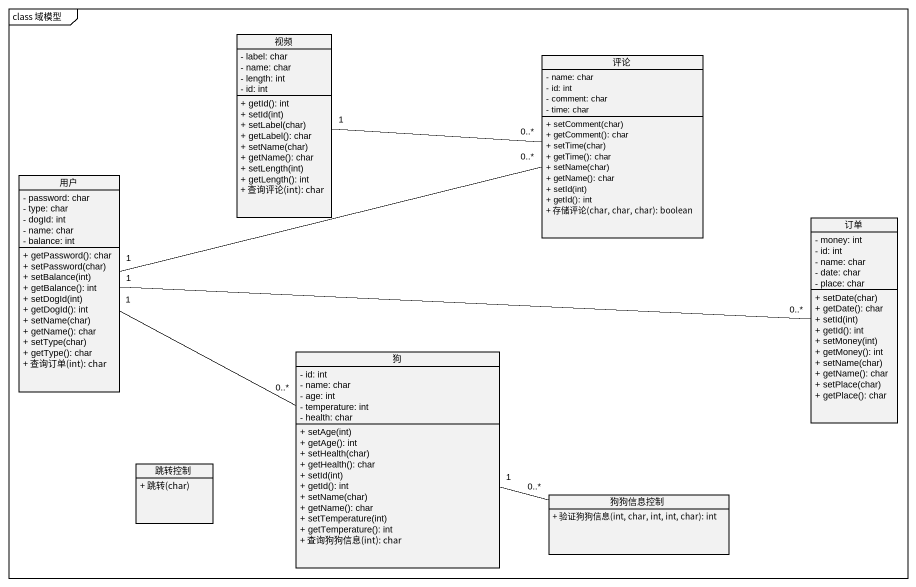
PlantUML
@startuml
mainframe class 域模型
hide circle
hide empty members
skinparam classAttributeIconSize 0
class 视频 {
  - label: char
  - name: char
  - length: int
  - id: int
  + getId(): int
  + setId(int)
  + setLabel(char)
  + getLabel(): char
  + setName(char)
  + getName(): char
  + setLength(int)
  + getLength(): int
  + 查询评论(int): char
}
class 评论 {
  - name: char
  - id: int
  - comment: char
  - time: char
  + setComment(char)
  + getComment(): char
  + setTime(char)
  + getTime(): char
  + setName(char)
  + getName(): char
  + setId(int)
  + getId(): int
  + 存储评论(char, char, char): boolean
}
class 用户 {
  - password: char
  - type: char
  - dogId: int
  - name: char
  - balance: int
  + getPassword(): char
  + setPassword(char)
  + setBalance(int)
  + getBalance(): int
  + setDogId(int)
  + getDogId(): int
  + setName(char)
  + getName(): char
  + setType(char)
  + getType(): char
  + 查询订单(int): char
}
class 订单 {
  - money: int
  - id: int
  - name: char
  - date: char
  - place: char
  + setDate(char)
  + getDate(): char
  + setId(int)
  + getId(): int
  + setMoney(int)
  + getMoney(): int
  + setName(char)
  + getName(): char
  + setPlace(char)
  + getPlace(): char
}
class 狗 {
  - id: int
  - name: char
  - age: int
  - temperature: int
  - health: char
  + setAge(int)
  + getAge(): int
  + setHealth(char)
  + getHealth(): char
  + setId(int)
  + getId(): int
  + setName(char)
  + getName(): char
  + setTemperature(int)
  + getTemperature(): int
  + 查询狗狗信息(int): char
}
class 跳转控制 {
  + 跳转(char)
}
class 狗狗信息控制 {
  + 验证狗狗信息(int, char, int, int, char): int
}
视频 "1" -right- "0..*" 评论
用户 "1" -right- "0..*" 评论
用户 "1" -right- "0..*" 狗
订单 "0..*" -left- "1" 用户
狗狗信息控制 "0..*" -left- "1" 狗
@enduml
